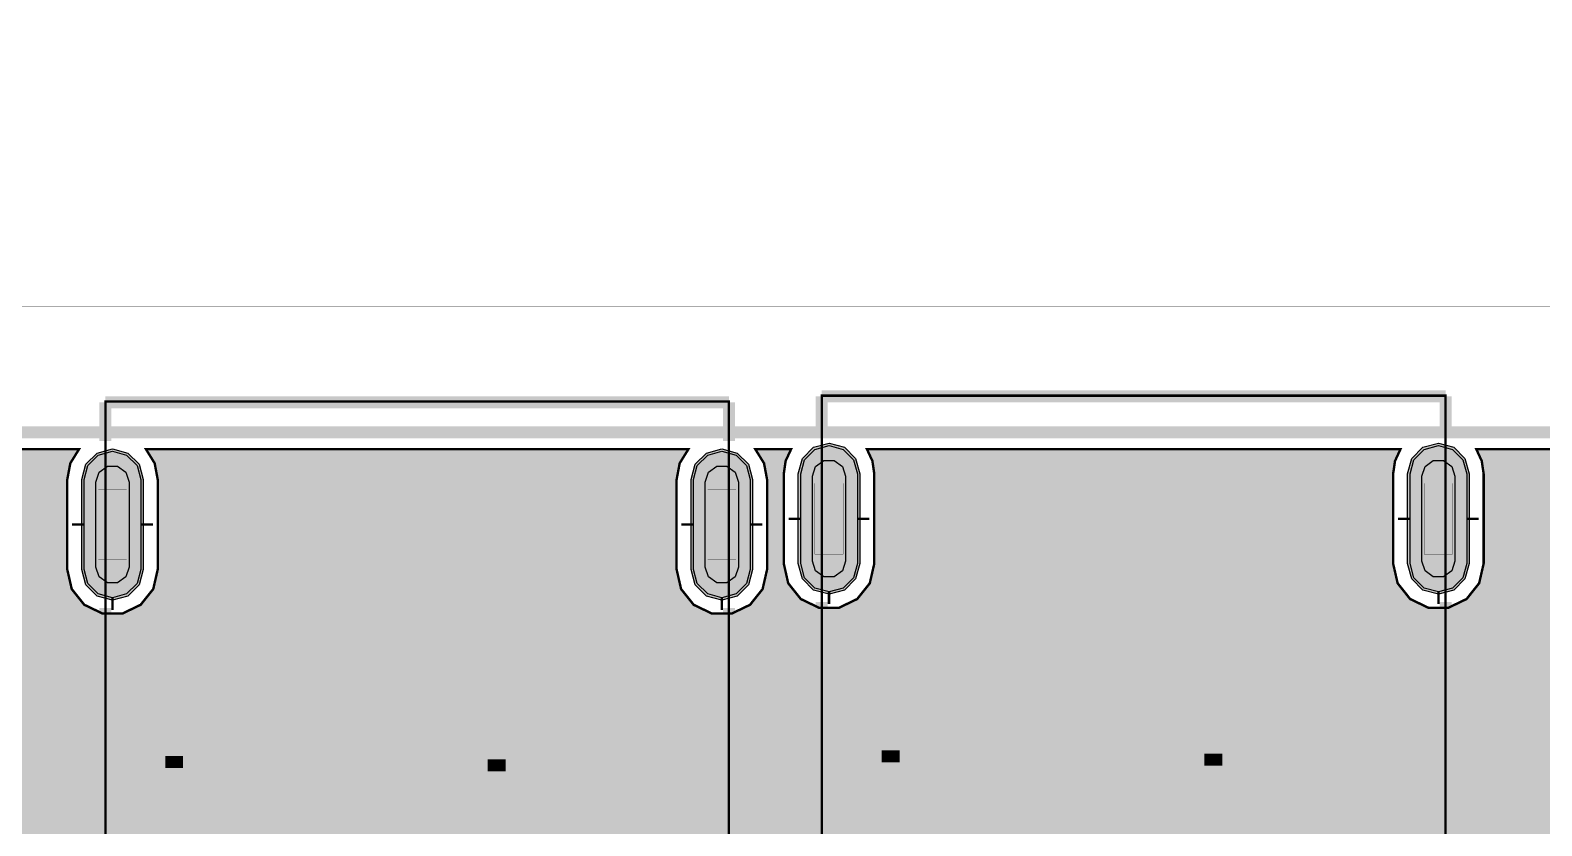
# Model space of a CAD drawing. Header units: millimetres. Extents: x -12.1 to 83.1, y -3.3 to 43.2.
# Drawn here: x 31.18 to 63.18, y 26.34 to 43.18 of the extents above; entities that cross this region are included whole.
import ezdxf

# ---------------------------------------------------------------- set-up
doc = ezdxf.new("R2010")
doc.units = ezdxf.units.MM
doc.header["$MEASUREMENT"] = 0
for name, color, linetype, true_color in [('Board-Outline-Layer', 7, 'Continuous', 0xff00ff), ('Bottom-Layer', 7, 'Continuous', 0x0000ff), ('Bottom-Paste-Mask-Layer', 7, 'Continuous', 0x800000), ('Bottom-Solder-Mask-Layer', 7, 'Continuous', 0xaa00ff), ('Component-Shape-Layer', 7, 'Continuous', 0x00cccc), ('Hole-Layer', 7, 'Continuous', 0x222222), ('Multi-Layer', 7, 'Continuous', 0xc0c0c0), ('Pin-Soldering-Layer', 7, 'Continuous', 0xcc9999), ('Top-Layer', 7, 'Continuous', 0xff0000), ('Top-Paste-Mask-Layer', 7, 'Continuous', 0x808080), ('Top-Silkscreen-Layer', 7, 'Continuous', 0xffcc00), ('Top-Solder-Mask-Layer', 7, 'Continuous', 0x800080)]:
    doc.layers.add(name, color=color, linetype=linetype, true_color=true_color)

msp = doc.modelspace()

# ---------------------------------------------------------------- hatches: boundary and pattern name
at = {"layer": 'Bottom-Layer'}
for points in [[(16.161, 34.313), (16.194, 34.313), (16.052, 34.042), (16.003, 33.74), (16.003, 31.84), (16.098, 31.424), (16.364, 31.091), (16.748, 30.906), (17.175, 30.906), (17.559, 31.091), (17.825, 31.424), (17.92, 31.84), (17.92, 33.74), (17.871, 34.042), (17.73, 34.313), (29.094, 34.313), (28.952, 34.042), (28.904, 33.74), (28.904, 31.84), (28.998, 31.424), (29.264, 31.091), (29.649, 30.906), (30.075, 30.906), (30.459, 31.091), (30.725, 31.424), (30.82, 31.84), (30.82, 33.74), (30.771, 34.042), (30.63, 34.313), (32.213, 34.313), (32.027, 34.013), (31.962, 33.666), (31.962, 31.766), (32.057, 31.35), (32.323, 31.017), (32.707, 30.832), (33.133, 30.832), (33.517, 31.017), (33.783, 31.35), (33.878, 31.766), (33.878, 33.666), (33.813, 34.013), (33.627, 34.313), (45.113, 34.313), (44.927, 34.013), (44.862, 33.666), (44.862, 31.766), (44.957, 31.35), (45.223, 31.017), (45.607, 30.832), (46.033, 30.832), (46.418, 31.017), (46.683, 31.35), (46.778, 31.766), (46.778, 33.666), (46.713, 34.013), (46.527, 34.313), (47.287, 34.313), (47.17, 34.062), (47.131, 33.789), (47.131, 31.889), (47.225, 31.473), (47.491, 31.139), (47.875, 30.954), (48.302, 30.954), (48.686, 31.139), (48.952, 31.473), (49.047, 31.889), (49.047, 33.789), (49.007, 34.062), (48.891, 34.313), (60.187, 34.313), (60.071, 34.062), (60.031, 33.789), (60.031, 31.889), (60.126, 31.473), (60.391, 31.139), (60.776, 30.954), (61.202, 30.954), (61.586, 31.139), (61.852, 31.473), (61.947, 31.889), (61.947, 33.789), (61.907, 34.062), (61.791, 34.313), (63.733, 34.313), (71.016, 27.03), (71.016, 7.641), (65.003, 1.628), (1.232, 1.628), (-3.452, 4.095), (-3.452, 12.562)], [(32.32, 33.666), (32.4, 33.966), (32.62, 34.186), (32.92, 34.266), (33.22, 34.186), (33.44, 33.966), (33.52, 33.666), (33.52, 31.766), (33.44, 31.466), (33.22, 31.246), (32.92, 31.166), (32.62, 31.246), (32.4, 31.466), (32.32, 31.766)], [(45.22, 33.666), (45.301, 33.966), (45.52, 34.186), (45.82, 34.266), (46.12, 34.186), (46.34, 33.966), (46.42, 33.666), (46.42, 31.766), (46.34, 31.466), (46.12, 31.246), (45.82, 31.166), (45.52, 31.246), (45.301, 31.466), (45.22, 31.766)], [(47.489, 33.789), (47.569, 34.089), (47.789, 34.308), (48.089, 34.389), (48.389, 34.308), (48.608, 34.089), (48.689, 33.789), (48.689, 31.889), (48.608, 31.589), (48.389, 31.369), (48.089, 31.289), (47.789, 31.369), (47.569, 31.589), (47.489, 31.889)], [(60.389, 33.789), (60.469, 34.089), (60.689, 34.308), (60.989, 34.389), (61.289, 34.308), (61.508, 34.089), (61.589, 33.789), (61.589, 31.889), (61.508, 31.589), (61.289, 31.369), (60.989, 31.289), (60.689, 31.369), (60.469, 31.589), (60.389, 31.889)]]:
    msp.add_hatch(color=256, dxfattribs=at).paths.add_polyline_path(points)
at = {"layer": 'Bottom-Paste-Mask-Layer'}
for points in [[(32.32, 33.666), (32.4, 33.966), (32.62, 34.186), (32.92, 34.266), (33.22, 34.186), (33.44, 33.966), (33.52, 33.666), (33.52, 31.766), (33.44, 31.466), (33.22, 31.246), (32.92, 31.166), (32.62, 31.246), (32.4, 31.466), (32.32, 31.766)], [(45.22, 33.666), (45.301, 33.966), (45.52, 34.186), (45.82, 34.266), (46.12, 34.186), (46.34, 33.966), (46.42, 33.666), (46.42, 31.766), (46.34, 31.466), (46.12, 31.246), (45.82, 31.166), (45.52, 31.246), (45.301, 31.466), (45.22, 31.766)], [(47.489, 33.789), (47.569, 34.089), (47.789, 34.308), (48.089, 34.389), (48.389, 34.308), (48.608, 34.089), (48.689, 33.789), (48.689, 31.889), (48.608, 31.589), (48.389, 31.369), (48.089, 31.289), (47.789, 31.369), (47.569, 31.589), (47.489, 31.889)], [(60.389, 33.789), (60.469, 34.089), (60.689, 34.308), (60.989, 34.389), (61.289, 34.308), (61.508, 34.089), (61.589, 33.789), (61.589, 31.889), (61.508, 31.589), (61.289, 31.369), (60.989, 31.289), (60.689, 31.369), (60.469, 31.589), (60.389, 31.889)]]:
    msp.add_hatch(color=256, dxfattribs=at).paths.add_polyline_path(points)
at = {"layer": 'Bottom-Solder-Mask-Layer'}
for points in [[(32.269, 33.666), (32.356, 33.991), (32.595, 34.23), (32.92, 34.317), (33.245, 34.23), (33.484, 33.991), (33.571, 33.666), (33.571, 31.766), (33.484, 31.441), (33.245, 31.202), (32.92, 31.115), (32.595, 31.202), (32.356, 31.441), (32.269, 31.766)], [(45.169, 33.666), (45.257, 33.991), (45.495, 34.23), (45.82, 34.317), (46.146, 34.23), (46.384, 33.991), (46.471, 33.666), (46.471, 31.766), (46.384, 31.441), (46.146, 31.202), (45.82, 31.115), (45.495, 31.202), (45.257, 31.441), (45.169, 31.766)], [(47.438, 33.789), (47.525, 34.114), (47.763, 34.352), (48.089, 34.439), (48.414, 34.352), (48.652, 34.114), (48.739, 33.789), (48.739, 31.889), (48.652, 31.563), (48.414, 31.325), (48.089, 31.238), (47.763, 31.325), (47.525, 31.563), (47.438, 31.889)], [(60.338, 33.789), (60.425, 34.114), (60.663, 34.352), (60.989, 34.439), (61.314, 34.352), (61.552, 34.114), (61.64, 33.789), (61.64, 31.889), (61.552, 31.563), (61.314, 31.325), (60.989, 31.238), (60.663, 31.325), (60.425, 31.563), (60.338, 31.889)]]:
    msp.add_hatch(color=256, dxfattribs=at).paths.add_polyline_path(points)
at = {"layer": 'Hole-Layer'}
for points in [[(32.57, 33.616), (32.637, 33.822), (32.812, 33.949), (33.028, 33.949), (33.203, 33.822), (33.27, 33.616), (33.27, 31.816), (33.203, 31.61), (33.028, 31.483), (32.812, 31.483), (32.637, 31.61), (32.57, 31.816)], [(45.47, 33.616), (45.537, 33.822), (45.712, 33.949), (45.928, 33.949), (46.103, 33.822), (46.17, 33.616), (46.17, 31.816), (46.103, 31.61), (45.928, 31.483), (45.712, 31.483), (45.537, 31.61), (45.47, 31.816)], [(47.739, 33.739), (47.806, 33.944), (47.981, 34.071), (48.197, 34.071), (48.372, 33.944), (48.439, 33.739), (48.439, 31.939), (48.372, 31.733), (48.197, 31.606), (47.981, 31.606), (47.806, 31.733), (47.739, 31.939)], [(60.639, 33.739), (60.706, 33.944), (60.881, 34.071), (61.097, 34.071), (61.272, 33.944), (61.339, 33.739), (61.339, 31.939), (61.272, 31.733), (61.097, 31.606), (60.881, 31.606), (60.706, 31.733), (60.639, 31.939)]]:
    msp.add_hatch(color=256, dxfattribs=at).paths.add_polyline_path(points)
at = {"layer": 'Multi-Layer'}
for points in [[(32.32, 33.666), (32.4, 33.966), (32.62, 34.186), (32.92, 34.266), (33.22, 34.186), (33.44, 33.966), (33.52, 33.666), (33.52, 31.766), (33.44, 31.466), (33.22, 31.246), (32.92, 31.166), (32.62, 31.246), (32.4, 31.466), (32.32, 31.766)], [(32.32, 33.666), (32.4, 33.966), (32.62, 34.186), (32.92, 34.266), (33.22, 34.186), (33.44, 33.966), (33.52, 33.666), (33.52, 31.766), (33.44, 31.466), (33.22, 31.246), (32.92, 31.166), (32.62, 31.246), (32.4, 31.466), (32.32, 31.766)], [(32.32, 33.666), (32.4, 33.966), (32.62, 34.186), (32.92, 34.266), (33.22, 34.186), (33.44, 33.966), (33.52, 33.666), (33.52, 31.766), (33.44, 31.466), (33.22, 31.246), (32.92, 31.166), (32.62, 31.246), (32.4, 31.466), (32.32, 31.766)], [(45.22, 33.666), (45.301, 33.966), (45.52, 34.186), (45.82, 34.266), (46.12, 34.186), (46.34, 33.966), (46.42, 33.666), (46.42, 31.766), (46.34, 31.466), (46.12, 31.246), (45.82, 31.166), (45.52, 31.246), (45.301, 31.466), (45.22, 31.766)], [(45.22, 33.666), (45.301, 33.966), (45.52, 34.186), (45.82, 34.266), (46.12, 34.186), (46.34, 33.966), (46.42, 33.666), (46.42, 31.766), (46.34, 31.466), (46.12, 31.246), (45.82, 31.166), (45.52, 31.246), (45.301, 31.466), (45.22, 31.766)], [(45.22, 33.666), (45.301, 33.966), (45.52, 34.186), (45.82, 34.266), (46.12, 34.186), (46.34, 33.966), (46.42, 33.666), (46.42, 31.766), (46.34, 31.466), (46.12, 31.246), (45.82, 31.166), (45.52, 31.246), (45.301, 31.466), (45.22, 31.766)], [(47.489, 33.789), (47.569, 34.089), (47.789, 34.308), (48.089, 34.389), (48.389, 34.308), (48.608, 34.089), (48.689, 33.789), (48.689, 31.889), (48.608, 31.589), (48.389, 31.369), (48.089, 31.289), (47.789, 31.369), (47.569, 31.589), (47.489, 31.889)], [(47.489, 33.789), (47.569, 34.089), (47.789, 34.308), (48.089, 34.389), (48.389, 34.308), (48.608, 34.089), (48.689, 33.789), (48.689, 31.889), (48.608, 31.589), (48.389, 31.369), (48.089, 31.289), (47.789, 31.369), (47.569, 31.589), (47.489, 31.889)], [(47.489, 33.789), (47.569, 34.089), (47.789, 34.308), (48.089, 34.389), (48.389, 34.308), (48.608, 34.089), (48.689, 33.789), (48.689, 31.889), (48.608, 31.589), (48.389, 31.369), (48.089, 31.289), (47.789, 31.369), (47.569, 31.589), (47.489, 31.889)], [(60.389, 33.789), (60.469, 34.089), (60.689, 34.308), (60.989, 34.389), (61.289, 34.308), (61.508, 34.089), (61.589, 33.789), (61.589, 31.889), (61.508, 31.589), (61.289, 31.369), (60.989, 31.289), (60.689, 31.369), (60.469, 31.589), (60.389, 31.889)], [(60.389, 33.789), (60.469, 34.089), (60.689, 34.308), (60.989, 34.389), (61.289, 34.308), (61.508, 34.089), (61.589, 33.789), (61.589, 31.889), (61.508, 31.589), (61.289, 31.369), (60.989, 31.289), (60.689, 31.369), (60.469, 31.589), (60.389, 31.889)], [(60.389, 33.789), (60.469, 34.089), (60.689, 34.308), (60.989, 34.389), (61.289, 34.308), (61.508, 34.089), (61.589, 33.789), (61.589, 31.889), (61.508, 31.589), (61.289, 31.369), (60.989, 31.289), (60.689, 31.369), (60.469, 31.589), (60.389, 31.889)]]:
    msp.add_hatch(color=256, dxfattribs=at).paths.add_polyline_path(points)
at = {"layer": 'Pin-Soldering-Layer'}
for points in [[(33.22, 31.966), (32.62, 31.966), (32.62, 33.466), (33.22, 33.466)], [(33.22, 31.966), (32.62, 31.966), (32.62, 33.466), (33.22, 33.466)], [(46.12, 31.966), (45.52, 31.966), (45.52, 33.466), (46.12, 33.466)], [(46.12, 31.966), (45.52, 31.966), (45.52, 33.466), (46.12, 33.466)], [(48.389, 32.089), (47.789, 32.089), (47.789, 33.589), (48.389, 33.589)], [(48.389, 32.089), (47.789, 32.089), (47.789, 33.589), (48.389, 33.589)], [(61.289, 32.089), (60.689, 32.089), (60.689, 33.589), (61.289, 33.589)], [(61.289, 32.089), (60.689, 32.089), (60.689, 33.589), (61.289, 33.589)]]:
    msp.add_hatch(color=256, dxfattribs=at).paths.add_polyline_path(points)
at = {"layer": 'Top-Layer'}
for points in [[(16.161, 34.313), (16.194, 34.313), (16.052, 34.042), (16.003, 33.74), (16.003, 31.84), (16.098, 31.424), (16.364, 31.091), (16.748, 30.906), (17.175, 30.906), (17.559, 31.091), (17.825, 31.424), (17.92, 31.84), (17.92, 33.74), (17.871, 34.042), (17.73, 34.313), (29.094, 34.313), (28.952, 34.042), (28.904, 33.74), (28.904, 31.84), (28.998, 31.424), (29.264, 31.091), (29.649, 30.906), (30.075, 30.906), (30.459, 31.091), (30.725, 31.424), (30.82, 31.84), (30.82, 33.74), (30.771, 34.042), (30.63, 34.313), (32.213, 34.313), (32.027, 34.013), (31.962, 33.666), (31.962, 31.766), (32.057, 31.35), (32.323, 31.017), (32.707, 30.832), (33.133, 30.832), (33.517, 31.017), (33.783, 31.35), (33.878, 31.766), (33.878, 33.666), (33.813, 34.013), (33.627, 34.313), (45.113, 34.313), (44.927, 34.013), (44.862, 33.666), (44.862, 31.766), (44.957, 31.35), (45.223, 31.017), (45.607, 30.832), (46.033, 30.832), (46.418, 31.017), (46.683, 31.35), (46.778, 31.766), (46.778, 33.666), (46.713, 34.013), (46.527, 34.313), (47.287, 34.313), (47.17, 34.062), (47.131, 33.789), (47.131, 31.889), (47.225, 31.473), (47.491, 31.139), (47.875, 30.954), (48.302, 30.954), (48.686, 31.139), (48.952, 31.473), (49.047, 31.889), (49.047, 33.789), (49.007, 34.062), (48.891, 34.313), (60.187, 34.313), (60.071, 34.062), (60.031, 33.789), (60.031, 31.889), (60.126, 31.473), (60.391, 31.139), (60.776, 30.954), (61.202, 30.954), (61.586, 31.139), (61.852, 31.473), (61.947, 31.889), (61.947, 33.789), (61.907, 34.062), (61.791, 34.313), (63.733, 34.313), (71.016, 27.03), (71.016, 7.641), (65.003, 1.628), (1.232, 1.628), (-3.452, 4.095), (-3.452, 12.562)], [(32.32, 33.666), (32.4, 33.966), (32.62, 34.186), (32.92, 34.266), (33.22, 34.186), (33.44, 33.966), (33.52, 33.666), (33.52, 31.766), (33.44, 31.466), (33.22, 31.246), (32.92, 31.166), (32.62, 31.246), (32.4, 31.466), (32.32, 31.766)], [(45.22, 33.666), (45.301, 33.966), (45.52, 34.186), (45.82, 34.266), (46.12, 34.186), (46.34, 33.966), (46.42, 33.666), (46.42, 31.766), (46.34, 31.466), (46.12, 31.246), (45.82, 31.166), (45.52, 31.246), (45.301, 31.466), (45.22, 31.766)], [(47.489, 33.789), (47.569, 34.089), (47.789, 34.308), (48.089, 34.389), (48.389, 34.308), (48.608, 34.089), (48.689, 33.789), (48.689, 31.889), (48.608, 31.589), (48.389, 31.369), (48.089, 31.289), (47.789, 31.369), (47.569, 31.589), (47.489, 31.889)], [(60.389, 33.789), (60.469, 34.089), (60.689, 34.308), (60.989, 34.389), (61.289, 34.308), (61.508, 34.089), (61.589, 33.789), (61.589, 31.889), (61.508, 31.589), (61.289, 31.369), (60.989, 31.289), (60.689, 31.369), (60.469, 31.589), (60.389, 31.889)]]:
    msp.add_hatch(color=256, dxfattribs=at).paths.add_polyline_path(points)
at = {"layer": 'Top-Paste-Mask-Layer'}
for points in [[(33.52, 31.766), (33.44, 31.466), (33.22, 31.246), (32.92, 31.166), (32.62, 31.246), (32.4, 31.466), (32.32, 31.766), (32.32, 33.666), (32.4, 33.966), (32.62, 34.186), (32.92, 34.266), (33.22, 34.186), (33.44, 33.966), (33.52, 33.666)], [(32.32, 33.666), (32.4, 33.966), (32.62, 34.186), (32.92, 34.266), (33.22, 34.186), (33.44, 33.966), (33.52, 33.666), (33.52, 31.766), (33.44, 31.466), (33.22, 31.246), (32.92, 31.166), (32.62, 31.246), (32.4, 31.466), (32.32, 31.766)], [(33.52, 31.766), (33.44, 31.466), (33.22, 31.246), (32.92, 31.166), (32.62, 31.246), (32.4, 31.466), (32.32, 31.766), (32.32, 33.666), (32.4, 33.966), (32.62, 34.186), (32.92, 34.266), (33.22, 34.186), (33.44, 33.966), (33.52, 33.666)], [(46.42, 31.766), (46.34, 31.466), (46.12, 31.246), (45.82, 31.166), (45.52, 31.246), (45.301, 31.466), (45.22, 31.766), (45.22, 33.666), (45.301, 33.966), (45.52, 34.186), (45.82, 34.266), (46.12, 34.186), (46.34, 33.966), (46.42, 33.666)], [(45.22, 33.666), (45.301, 33.966), (45.52, 34.186), (45.82, 34.266), (46.12, 34.186), (46.34, 33.966), (46.42, 33.666), (46.42, 31.766), (46.34, 31.466), (46.12, 31.246), (45.82, 31.166), (45.52, 31.246), (45.301, 31.466), (45.22, 31.766)], [(46.42, 31.766), (46.34, 31.466), (46.12, 31.246), (45.82, 31.166), (45.52, 31.246), (45.301, 31.466), (45.22, 31.766), (45.22, 33.666), (45.301, 33.966), (45.52, 34.186), (45.82, 34.266), (46.12, 34.186), (46.34, 33.966), (46.42, 33.666)], [(48.689, 31.889), (48.608, 31.589), (48.389, 31.369), (48.089, 31.289), (47.789, 31.369), (47.569, 31.589), (47.489, 31.889), (47.489, 33.789), (47.569, 34.089), (47.789, 34.308), (48.089, 34.389), (48.389, 34.308), (48.608, 34.089), (48.689, 33.789)], [(47.489, 33.789), (47.569, 34.089), (47.789, 34.308), (48.089, 34.389), (48.389, 34.308), (48.608, 34.089), (48.689, 33.789), (48.689, 31.889), (48.608, 31.589), (48.389, 31.369), (48.089, 31.289), (47.789, 31.369), (47.569, 31.589), (47.489, 31.889)], [(48.689, 31.889), (48.608, 31.589), (48.389, 31.369), (48.089, 31.289), (47.789, 31.369), (47.569, 31.589), (47.489, 31.889), (47.489, 33.789), (47.569, 34.089), (47.789, 34.308), (48.089, 34.389), (48.389, 34.308), (48.608, 34.089), (48.689, 33.789)], [(61.589, 31.889), (61.508, 31.589), (61.289, 31.369), (60.989, 31.289), (60.689, 31.369), (60.469, 31.589), (60.389, 31.889), (60.389, 33.789), (60.469, 34.089), (60.689, 34.308), (60.989, 34.389), (61.289, 34.308), (61.508, 34.089), (61.589, 33.789)], [(60.389, 33.789), (60.469, 34.089), (60.689, 34.308), (60.989, 34.389), (61.289, 34.308), (61.508, 34.089), (61.589, 33.789), (61.589, 31.889), (61.508, 31.589), (61.289, 31.369), (60.989, 31.289), (60.689, 31.369), (60.469, 31.589), (60.389, 31.889)], [(61.589, 31.889), (61.508, 31.589), (61.289, 31.369), (60.989, 31.289), (60.689, 31.369), (60.469, 31.589), (60.389, 31.889), (60.389, 33.789), (60.469, 34.089), (60.689, 34.308), (60.989, 34.389), (61.289, 34.308), (61.508, 34.089), (61.589, 33.789)]]:
    msp.add_hatch(color=256, dxfattribs=at).paths.add_polyline_path(points)
at = {"layer": 'Top-Solder-Mask-Layer'}
for points in [[(32.269, 33.666), (32.356, 33.991), (32.595, 34.23), (32.92, 34.317), (33.245, 34.23), (33.484, 33.991), (33.571, 33.666), (33.571, 31.766), (33.484, 31.441), (33.245, 31.202), (32.92, 31.115), (32.595, 31.202), (32.356, 31.441), (32.269, 31.766)], [(45.169, 33.666), (45.257, 33.991), (45.495, 34.23), (45.82, 34.317), (46.146, 34.23), (46.384, 33.991), (46.471, 33.666), (46.471, 31.766), (46.384, 31.441), (46.146, 31.202), (45.82, 31.115), (45.495, 31.202), (45.257, 31.441), (45.169, 31.766)], [(47.438, 33.789), (47.525, 34.114), (47.763, 34.352), (48.089, 34.439), (48.414, 34.352), (48.652, 34.114), (48.739, 33.789), (48.739, 31.889), (48.652, 31.563), (48.414, 31.325), (48.089, 31.238), (47.763, 31.325), (47.525, 31.563), (47.438, 31.889)], [(60.338, 33.789), (60.425, 34.114), (60.663, 34.352), (60.989, 34.439), (61.314, 34.352), (61.552, 34.114), (61.64, 33.789), (61.64, 31.889), (61.552, 31.563), (61.314, 31.325), (60.989, 31.238), (60.663, 31.325), (60.425, 31.563), (60.338, 31.889)]]:
    msp.add_hatch(color=256, dxfattribs=at).paths.add_polyline_path(points)

# ---------------------------------------------------------------- linework, layer by layer
at = {"layer": 'Board-Outline-Layer', "const_width": 0.254}
msp.add_lwpolyline([(1.143, 1.27), (-3.81, 3.878), (-3.81, 12.7), (16.002, 34.671), (63.881, 34.671), (71.374, 27.178), (71.374, 7.493), (65.151, 1.27)], close=True, dxfattribs=at)
at = {"layer": 'Bottom-Layer', "const_width": 0.00508}
msp.add_lwpolyline([(-7.493, -2.159), (-7.493, 37.338), (78.105, 37.338), (78.105, -2.159)], close=True, dxfattribs=at)
at = {"layer": 'Bottom-Layer', "const_width": 0.0508}
for points in [[(30.63, 34.313), (32.213, 34.313), (32.027, 34.013), (31.962, 33.666), (31.962, 31.766), (32.057, 31.35), (32.323, 31.017), (32.707, 30.832), (33.133, 30.832), (33.517, 31.017), (33.783, 31.35), (33.878, 31.766), (33.878, 33.666), (33.813, 34.013), (33.627, 34.313), (45.113, 34.313), (44.927, 34.013), (44.862, 33.666), (44.862, 31.766), (44.957, 31.35), (45.223, 31.017), (45.607, 30.832), (46.033, 30.832), (46.418, 31.017), (46.683, 31.35), (46.778, 31.766), (46.778, 33.666), (46.713, 34.013), (46.527, 34.313), (47.287, 34.313), (47.17, 34.062), (47.131, 33.789), (47.131, 31.889), (47.225, 31.473), (47.491, 31.139), (47.875, 30.954), (48.302, 30.954), (48.686, 31.139), (48.952, 31.473), (49.047, 31.889), (49.047, 33.789), (49.007, 34.062), (48.891, 34.313), (60.187, 34.313), (60.071, 34.062), (60.031, 33.789), (60.031, 31.889), (60.126, 31.473), (60.391, 31.139), (60.776, 30.954), (61.202, 30.954), (61.586, 31.139), (61.852, 31.473), (61.947, 31.889), (61.947, 33.789), (61.907, 34.062), (61.791, 34.313), (63.733, 34.313)], [(32.323, 32.716), (32.063, 32.716)], [(33.517, 32.716), (33.777, 32.716)], [(45.223, 32.716), (44.964, 32.716)], [(46.418, 32.716), (46.677, 32.716)], [(47.491, 32.839), (47.232, 32.839)], [(48.686, 32.839), (48.945, 32.839)], [(60.391, 32.839), (60.132, 32.839)], [(61.586, 32.839), (61.845, 32.839)], [(32.92, 31.169), (32.92, 30.909)], [(45.82, 31.169), (45.82, 30.909)], [(48.089, 31.291), (48.089, 31.032)], [(60.989, 31.291), (60.989, 31.032)]]:
    msp.add_lwpolyline(points, dxfattribs=at)
at = {"layer": 'Bottom-Layer'}
for points in [[(32.32, 33.666), (32.4, 33.966), (32.62, 34.186), (32.92, 34.266), (33.22, 34.186), (33.44, 33.966), (33.52, 33.666), (33.52, 31.766), (33.44, 31.466), (33.22, 31.246), (32.92, 31.166), (32.62, 31.246), (32.4, 31.466), (32.32, 31.766)], [(45.22, 33.666), (45.301, 33.966), (45.52, 34.186), (45.82, 34.266), (46.12, 34.186), (46.34, 33.966), (46.42, 33.666), (46.42, 31.766), (46.34, 31.466), (46.12, 31.246), (45.82, 31.166), (45.52, 31.246), (45.301, 31.466), (45.22, 31.766)], [(47.489, 33.789), (47.569, 34.089), (47.789, 34.308), (48.089, 34.389), (48.389, 34.308), (48.608, 34.089), (48.689, 33.789), (48.689, 31.889), (48.608, 31.589), (48.389, 31.369), (48.089, 31.289), (47.789, 31.369), (47.569, 31.589), (47.489, 31.889)], [(60.389, 33.789), (60.469, 34.089), (60.689, 34.308), (60.989, 34.389), (61.289, 34.308), (61.508, 34.089), (61.589, 33.789), (61.589, 31.889), (61.508, 31.589), (61.289, 31.369), (60.989, 31.289), (60.689, 31.369), (60.469, 31.589), (60.389, 31.889)]]:
    msp.add_lwpolyline(points, close=True, dxfattribs=at)
at = {"layer": 'Bottom-Paste-Mask-Layer'}
for points in [[(32.32, 33.666), (32.4, 33.966), (32.62, 34.186), (32.92, 34.266), (33.22, 34.186), (33.44, 33.966), (33.52, 33.666), (33.52, 31.766), (33.44, 31.466), (33.22, 31.246), (32.92, 31.166), (32.62, 31.246), (32.4, 31.466), (32.32, 31.766)], [(45.22, 33.666), (45.301, 33.966), (45.52, 34.186), (45.82, 34.266), (46.12, 34.186), (46.34, 33.966), (46.42, 33.666), (46.42, 31.766), (46.34, 31.466), (46.12, 31.246), (45.82, 31.166), (45.52, 31.246), (45.301, 31.466), (45.22, 31.766)], [(47.489, 33.789), (47.569, 34.089), (47.789, 34.308), (48.089, 34.389), (48.389, 34.308), (48.608, 34.089), (48.689, 33.789), (48.689, 31.889), (48.608, 31.589), (48.389, 31.369), (48.089, 31.289), (47.789, 31.369), (47.569, 31.589), (47.489, 31.889)], [(60.389, 33.789), (60.469, 34.089), (60.689, 34.308), (60.989, 34.389), (61.289, 34.308), (61.508, 34.089), (61.589, 33.789), (61.589, 31.889), (61.508, 31.589), (61.289, 31.369), (60.989, 31.289), (60.689, 31.369), (60.469, 31.589), (60.389, 31.889)]]:
    msp.add_lwpolyline(points, close=True, dxfattribs=at)
at = {"layer": 'Bottom-Solder-Mask-Layer'}
for points in [[(32.269, 33.666), (32.356, 33.991), (32.595, 34.23), (32.92, 34.317), (33.245, 34.23), (33.484, 33.991), (33.571, 33.666), (33.571, 31.766), (33.484, 31.441), (33.245, 31.202), (32.92, 31.115), (32.595, 31.202), (32.356, 31.441), (32.269, 31.766)], [(45.169, 33.666), (45.257, 33.991), (45.495, 34.23), (45.82, 34.317), (46.146, 34.23), (46.384, 33.991), (46.471, 33.666), (46.471, 31.766), (46.384, 31.441), (46.146, 31.202), (45.82, 31.115), (45.495, 31.202), (45.257, 31.441), (45.169, 31.766)], [(47.438, 33.789), (47.525, 34.114), (47.763, 34.352), (48.089, 34.439), (48.414, 34.352), (48.652, 34.114), (48.739, 33.789), (48.739, 31.889), (48.652, 31.563), (48.414, 31.325), (48.089, 31.238), (47.763, 31.325), (47.525, 31.563), (47.438, 31.889)], [(60.338, 33.789), (60.425, 34.114), (60.663, 34.352), (60.989, 34.439), (61.314, 34.352), (61.552, 34.114), (61.64, 33.789), (61.64, 31.889), (61.552, 31.563), (61.314, 31.325), (60.989, 31.238), (60.663, 31.325), (60.425, 31.563), (60.338, 31.889)]]:
    msp.add_lwpolyline(points, close=True, dxfattribs=at)
at = {"layer": 'Component-Shape-Layer', "const_width": 0.0508}
for points in [[(32.77, 35.321), (45.97, 35.321), (45.97, 25.321), (32.77, 25.321)], [(32.77, 35.321), (45.97, 35.321), (45.97, 25.321), (32.77, 25.321)], [(47.939, 35.444), (61.139, 35.444), (61.139, 25.444), (47.939, 25.444)], [(47.939, 35.444), (61.139, 35.444), (61.139, 25.444), (47.939, 25.444)]]:
    msp.add_lwpolyline(points, close=True, dxfattribs=at)
at = {"layer": 'Hole-Layer'}
for points in [[(32.57, 33.616), (32.637, 33.822), (32.812, 33.949), (33.028, 33.949), (33.203, 33.822), (33.27, 33.616), (33.27, 31.816), (33.203, 31.61), (33.028, 31.483), (32.812, 31.483), (32.637, 31.61), (32.57, 31.816)], [(45.47, 33.616), (45.537, 33.822), (45.712, 33.949), (45.928, 33.949), (46.103, 33.822), (46.17, 33.616), (46.17, 31.816), (46.103, 31.61), (45.928, 31.483), (45.712, 31.483), (45.537, 31.61), (45.47, 31.816)], [(47.739, 33.739), (47.806, 33.944), (47.981, 34.071), (48.197, 34.071), (48.372, 33.944), (48.439, 33.739), (48.439, 31.939), (48.372, 31.733), (48.197, 31.606), (47.981, 31.606), (47.806, 31.733), (47.739, 31.939)], [(60.639, 33.739), (60.706, 33.944), (60.881, 34.071), (61.097, 34.071), (61.272, 33.944), (61.339, 33.739), (61.339, 31.939), (61.272, 31.733), (61.097, 31.606), (60.881, 31.606), (60.706, 31.733), (60.639, 31.939)]]:
    msp.add_lwpolyline(points, close=True, dxfattribs=at)
at = {"layer": 'Multi-Layer'}
for points in [[(32.32, 33.666), (32.4, 33.966), (32.62, 34.186), (32.92, 34.266), (33.22, 34.186), (33.44, 33.966), (33.52, 33.666), (33.52, 31.766), (33.44, 31.466), (33.22, 31.246), (32.92, 31.166), (32.62, 31.246), (32.4, 31.466), (32.32, 31.766)], [(32.32, 33.666), (32.4, 33.966), (32.62, 34.186), (32.92, 34.266), (33.22, 34.186), (33.44, 33.966), (33.52, 33.666), (33.52, 31.766), (33.44, 31.466), (33.22, 31.246), (32.92, 31.166), (32.62, 31.246), (32.4, 31.466), (32.32, 31.766)], [(32.32, 33.666), (32.4, 33.966), (32.62, 34.186), (32.92, 34.266), (33.22, 34.186), (33.44, 33.966), (33.52, 33.666), (33.52, 31.766), (33.44, 31.466), (33.22, 31.246), (32.92, 31.166), (32.62, 31.246), (32.4, 31.466), (32.32, 31.766)], [(45.22, 33.666), (45.301, 33.966), (45.52, 34.186), (45.82, 34.266), (46.12, 34.186), (46.34, 33.966), (46.42, 33.666), (46.42, 31.766), (46.34, 31.466), (46.12, 31.246), (45.82, 31.166), (45.52, 31.246), (45.301, 31.466), (45.22, 31.766)], [(45.22, 33.666), (45.301, 33.966), (45.52, 34.186), (45.82, 34.266), (46.12, 34.186), (46.34, 33.966), (46.42, 33.666), (46.42, 31.766), (46.34, 31.466), (46.12, 31.246), (45.82, 31.166), (45.52, 31.246), (45.301, 31.466), (45.22, 31.766)], [(45.22, 33.666), (45.301, 33.966), (45.52, 34.186), (45.82, 34.266), (46.12, 34.186), (46.34, 33.966), (46.42, 33.666), (46.42, 31.766), (46.34, 31.466), (46.12, 31.246), (45.82, 31.166), (45.52, 31.246), (45.301, 31.466), (45.22, 31.766)], [(47.489, 33.789), (47.569, 34.089), (47.789, 34.308), (48.089, 34.389), (48.389, 34.308), (48.608, 34.089), (48.689, 33.789), (48.689, 31.889), (48.608, 31.589), (48.389, 31.369), (48.089, 31.289), (47.789, 31.369), (47.569, 31.589), (47.489, 31.889)], [(47.489, 33.789), (47.569, 34.089), (47.789, 34.308), (48.089, 34.389), (48.389, 34.308), (48.608, 34.089), (48.689, 33.789), (48.689, 31.889), (48.608, 31.589), (48.389, 31.369), (48.089, 31.289), (47.789, 31.369), (47.569, 31.589), (47.489, 31.889)], [(47.489, 33.789), (47.569, 34.089), (47.789, 34.308), (48.089, 34.389), (48.389, 34.308), (48.608, 34.089), (48.689, 33.789), (48.689, 31.889), (48.608, 31.589), (48.389, 31.369), (48.089, 31.289), (47.789, 31.369), (47.569, 31.589), (47.489, 31.889)], [(60.389, 33.789), (60.469, 34.089), (60.689, 34.308), (60.989, 34.389), (61.289, 34.308), (61.508, 34.089), (61.589, 33.789), (61.589, 31.889), (61.508, 31.589), (61.289, 31.369), (60.989, 31.289), (60.689, 31.369), (60.469, 31.589), (60.389, 31.889)], [(60.389, 33.789), (60.469, 34.089), (60.689, 34.308), (60.989, 34.389), (61.289, 34.308), (61.508, 34.089), (61.589, 33.789), (61.589, 31.889), (61.508, 31.589), (61.289, 31.369), (60.989, 31.289), (60.689, 31.369), (60.469, 31.589), (60.389, 31.889)], [(60.389, 33.789), (60.469, 34.089), (60.689, 34.308), (60.989, 34.389), (61.289, 34.308), (61.508, 34.089), (61.589, 33.789), (61.589, 31.889), (61.508, 31.589), (61.289, 31.369), (60.989, 31.289), (60.689, 31.369), (60.469, 31.589), (60.389, 31.889)]]:
    msp.add_lwpolyline(points, close=True, dxfattribs=at)
at = {"layer": 'Pin-Soldering-Layer', "const_width": 0.00508}
for points in [[(33.22, 31.966), (32.62, 31.966), (32.62, 33.466), (33.22, 33.466)], [(33.22, 31.966), (32.62, 31.966), (32.62, 33.466), (33.22, 33.466)], [(46.12, 31.966), (45.52, 31.966), (45.52, 33.466), (46.12, 33.466)], [(46.12, 31.966), (45.52, 31.966), (45.52, 33.466), (46.12, 33.466)], [(48.389, 32.089), (47.789, 32.089), (47.789, 33.589), (48.389, 33.589)], [(48.389, 32.089), (47.789, 32.089), (47.789, 33.589), (48.389, 33.589)], [(61.289, 32.089), (60.689, 32.089), (60.689, 33.589), (61.289, 33.589)], [(61.289, 32.089), (60.689, 32.089), (60.689, 33.589), (61.289, 33.589)]]:
    msp.add_lwpolyline(points, close=True, dxfattribs=at)
at = {"layer": 'Top-Layer', "const_width": 0.00508}
msp.add_lwpolyline([(-12.065, -3.302), (-12.065, 43.18), (83.058, 43.18), (83.058, -3.302)], close=True, dxfattribs=at)
at = {"layer": 'Top-Layer', "const_width": 0.0508}
msp.add_lwpolyline([(30.63, 34.313), (32.213, 34.313), (32.027, 34.013), (31.962, 33.666), (31.962, 31.766), (32.057, 31.35), (32.323, 31.017), (32.707, 30.832), (33.133, 30.832), (33.517, 31.017), (33.783, 31.35), (33.878, 31.766), (33.878, 33.666), (33.813, 34.013), (33.627, 34.313), (45.113, 34.313), (44.927, 34.013), (44.862, 33.666), (44.862, 31.766), (44.957, 31.35), (45.223, 31.017), (45.607, 30.832), (46.033, 30.832), (46.418, 31.017), (46.683, 31.35), (46.778, 31.766), (46.778, 33.666), (46.713, 34.013), (46.527, 34.313), (47.287, 34.313), (47.17, 34.062), (47.131, 33.789), (47.131, 31.889), (47.225, 31.473), (47.491, 31.139), (47.875, 30.954), (48.302, 30.954), (48.686, 31.139), (48.952, 31.473), (49.047, 31.889), (49.047, 33.789), (49.007, 34.062), (48.891, 34.313), (60.187, 34.313), (60.071, 34.062), (60.031, 33.789), (60.031, 31.889), (60.126, 31.473), (60.391, 31.139), (60.776, 30.954), (61.202, 30.954), (61.586, 31.139), (61.852, 31.473), (61.947, 31.889), (61.947, 33.789), (61.907, 34.062), (61.791, 34.313), (63.733, 34.313)], dxfattribs=at)
at = {"layer": 'Top-Layer'}
for points in [[(32.32, 33.666), (32.4, 33.966), (32.62, 34.186), (32.92, 34.266), (33.22, 34.186), (33.44, 33.966), (33.52, 33.666), (33.52, 31.766), (33.44, 31.466), (33.22, 31.246), (32.92, 31.166), (32.62, 31.246), (32.4, 31.466), (32.32, 31.766)], [(45.22, 33.666), (45.301, 33.966), (45.52, 34.186), (45.82, 34.266), (46.12, 34.186), (46.34, 33.966), (46.42, 33.666), (46.42, 31.766), (46.34, 31.466), (46.12, 31.246), (45.82, 31.166), (45.52, 31.246), (45.301, 31.466), (45.22, 31.766)], [(47.489, 33.789), (47.569, 34.089), (47.789, 34.308), (48.089, 34.389), (48.389, 34.308), (48.608, 34.089), (48.689, 33.789), (48.689, 31.889), (48.608, 31.589), (48.389, 31.369), (48.089, 31.289), (47.789, 31.369), (47.569, 31.589), (47.489, 31.889)], [(60.389, 33.789), (60.469, 34.089), (60.689, 34.308), (60.989, 34.389), (61.289, 34.308), (61.508, 34.089), (61.589, 33.789), (61.589, 31.889), (61.508, 31.589), (61.289, 31.369), (60.989, 31.289), (60.689, 31.369), (60.469, 31.589), (60.389, 31.889)]]:
    msp.add_lwpolyline(points, close=True, dxfattribs=at)
at = {"layer": 'Top-Paste-Mask-Layer', "const_width": 0.00508}
for points in [[(33.52, 31.766), (33.44, 31.466), (33.22, 31.246), (32.92, 31.166), (32.62, 31.246), (32.4, 31.466), (32.32, 31.766), (32.32, 33.666), (32.4, 33.966), (32.62, 34.186), (32.92, 34.266), (33.22, 34.186), (33.44, 33.966), (33.52, 33.666)], [(33.52, 31.766), (33.44, 31.466), (33.22, 31.246), (32.92, 31.166), (32.62, 31.246), (32.4, 31.466), (32.32, 31.766), (32.32, 33.666), (32.4, 33.966), (32.62, 34.186), (32.92, 34.266), (33.22, 34.186), (33.44, 33.966), (33.52, 33.666)], [(46.42, 31.766), (46.34, 31.466), (46.12, 31.246), (45.82, 31.166), (45.52, 31.246), (45.301, 31.466), (45.22, 31.766), (45.22, 33.666), (45.301, 33.966), (45.52, 34.186), (45.82, 34.266), (46.12, 34.186), (46.34, 33.966), (46.42, 33.666)], [(46.42, 31.766), (46.34, 31.466), (46.12, 31.246), (45.82, 31.166), (45.52, 31.246), (45.301, 31.466), (45.22, 31.766), (45.22, 33.666), (45.301, 33.966), (45.52, 34.186), (45.82, 34.266), (46.12, 34.186), (46.34, 33.966), (46.42, 33.666)], [(48.689, 31.889), (48.608, 31.589), (48.389, 31.369), (48.089, 31.289), (47.789, 31.369), (47.569, 31.589), (47.489, 31.889), (47.489, 33.789), (47.569, 34.089), (47.789, 34.308), (48.089, 34.389), (48.389, 34.308), (48.608, 34.089), (48.689, 33.789)], [(48.689, 31.889), (48.608, 31.589), (48.389, 31.369), (48.089, 31.289), (47.789, 31.369), (47.569, 31.589), (47.489, 31.889), (47.489, 33.789), (47.569, 34.089), (47.789, 34.308), (48.089, 34.389), (48.389, 34.308), (48.608, 34.089), (48.689, 33.789)], [(61.589, 31.889), (61.508, 31.589), (61.289, 31.369), (60.989, 31.289), (60.689, 31.369), (60.469, 31.589), (60.389, 31.889), (60.389, 33.789), (60.469, 34.089), (60.689, 34.308), (60.989, 34.389), (61.289, 34.308), (61.508, 34.089), (61.589, 33.789)], [(61.589, 31.889), (61.508, 31.589), (61.289, 31.369), (60.989, 31.289), (60.689, 31.369), (60.469, 31.589), (60.389, 31.889), (60.389, 33.789), (60.469, 34.089), (60.689, 34.308), (60.989, 34.389), (61.289, 34.308), (61.508, 34.089), (61.589, 33.789)]]:
    msp.add_lwpolyline(points, close=True, dxfattribs=at)
at = {"layer": 'Top-Paste-Mask-Layer'}
for points in [[(32.32, 33.666), (32.4, 33.966), (32.62, 34.186), (32.92, 34.266), (33.22, 34.186), (33.44, 33.966), (33.52, 33.666), (33.52, 31.766), (33.44, 31.466), (33.22, 31.246), (32.92, 31.166), (32.62, 31.246), (32.4, 31.466), (32.32, 31.766)], [(45.22, 33.666), (45.301, 33.966), (45.52, 34.186), (45.82, 34.266), (46.12, 34.186), (46.34, 33.966), (46.42, 33.666), (46.42, 31.766), (46.34, 31.466), (46.12, 31.246), (45.82, 31.166), (45.52, 31.246), (45.301, 31.466), (45.22, 31.766)], [(47.489, 33.789), (47.569, 34.089), (47.789, 34.308), (48.089, 34.389), (48.389, 34.308), (48.608, 34.089), (48.689, 33.789), (48.689, 31.889), (48.608, 31.589), (48.389, 31.369), (48.089, 31.289), (47.789, 31.369), (47.569, 31.589), (47.489, 31.889)], [(60.389, 33.789), (60.469, 34.089), (60.689, 34.308), (60.989, 34.389), (61.289, 34.308), (61.508, 34.089), (61.589, 33.789), (61.589, 31.889), (61.508, 31.589), (61.289, 31.369), (60.989, 31.289), (60.689, 31.369), (60.469, 31.589), (60.389, 31.889)]]:
    msp.add_lwpolyline(points, close=True, dxfattribs=at)
at = {"layer": 'Top-Silkscreen-Layer', "const_width": 0.254}
for points in [[(61.143, 35.429), (47.935, 35.429)], [(47.935, 35.429), (47.935, 34.605)], [(61.143, 35.429), (47.935, 35.429)], [(47.935, 35.429), (47.935, 34.605)], [(61.143, 34.605), (61.143, 35.429)], [(61.143, 34.605), (61.143, 35.429)], [(45.974, 35.306), (32.766, 35.306)], [(32.766, 35.306), (32.766, 34.483)], [(45.974, 35.306), (32.766, 35.306)], [(32.766, 35.306), (32.766, 34.483)], [(45.974, 34.483), (45.974, 35.306)], [(45.974, 34.483), (45.974, 35.306)], [(49.205, 27.809), (49.553, 33.545)], [(49.205, 27.809), (49.553, 33.545)], [(49.553, 33.545), (52.438, 33.54)], [(49.553, 33.545), (52.438, 33.54)], [(52.438, 33.54), (52.933, 27.805)], [(52.438, 33.54), (52.933, 27.805)], [(56.034, 27.74), (56.389, 33.48)], [(56.034, 27.74), (56.389, 33.48)], [(56.389, 33.48), (59.285, 33.48)], [(56.389, 33.48), (59.285, 33.48)], [(59.285, 33.48), (59.767, 27.74)], [(59.285, 33.48), (59.767, 27.74)], [(34.036, 27.686), (34.384, 33.423)], [(34.036, 27.686), (34.384, 33.423)], [(34.384, 33.423), (37.269, 33.418)], [(34.384, 33.423), (37.269, 33.418)], [(37.269, 33.418), (37.764, 27.683)], [(37.269, 33.418), (37.764, 27.683)], [(40.865, 27.617), (41.22, 33.358)], [(40.865, 27.617), (41.22, 33.358)], [(41.22, 33.358), (44.116, 33.358)], [(41.22, 33.358), (44.116, 33.358)], [(44.116, 33.358), (44.599, 27.617)], [(44.116, 33.358), (44.599, 27.617)], [(34.92, 32.894), (34.446, 28.116)], [(34.92, 32.894), (34.446, 28.116)], [(36.67, 32.905), (34.92, 32.894)], [(36.67, 32.905), (34.92, 32.894)], [(36.745, 32.227), (36.67, 32.905)], [(36.745, 32.227), (36.67, 32.905)], [(50.089, 33.017), (49.615, 28.239)], [(50.089, 33.017), (49.615, 28.239)], [(51.839, 33.028), (50.089, 33.017)], [(51.839, 33.028), (50.089, 33.017)], [(51.914, 32.349), (51.839, 33.028)], [(51.914, 32.349), (51.839, 33.028)], [(57.004, 32.875), (56.415, 27.74)], [(57.004, 32.875), (56.415, 27.74)], [(58.754, 32.875), (57.004, 32.875)], [(58.754, 32.875), (57.004, 32.875)], [(59.259, 27.74), (58.754, 32.875)], [(59.259, 27.74), (58.754, 32.875)], [(41.835, 32.752), (41.246, 27.617)], [(41.835, 32.752), (41.246, 27.617)], [(43.585, 32.752), (41.835, 32.752)], [(43.585, 32.752), (41.835, 32.752)], [(44.091, 27.617), (43.585, 32.752)], [(44.091, 27.617), (43.585, 32.752)], [(37.256, 27.687), (36.745, 32.227)], [(37.256, 27.687), (36.745, 32.227)], [(52.424, 27.809), (51.914, 32.349)], [(52.424, 27.809), (51.914, 32.349)], [(51.961, 31.314), (49.931, 31.314)], [(51.961, 31.314), (49.931, 31.314)], [(32.766, 30.949), (32.766, 25.273)], [(32.766, 30.949), (32.766, 25.273)], [(36.792, 31.191), (34.762, 31.191)], [(36.792, 31.191), (34.762, 31.191)], [(43.673, 31.092), (41.643, 31.092)], [(43.673, 31.092), (41.643, 31.092)], [(45.974, 25.273), (45.974, 30.949)], [(45.974, 25.273), (45.974, 30.949)], [(47.935, 31.072), (47.935, 25.396)], [(47.935, 31.072), (47.935, 25.396)], [(58.842, 31.215), (56.812, 31.215)], [(58.842, 31.215), (56.812, 31.215)], [(61.143, 25.396), (61.143, 31.072)], [(61.143, 25.396), (61.143, 31.072)], [(36.932, 29.981), (34.672, 29.981)], [(36.932, 29.981), (34.672, 29.981)], [(52.101, 30.104), (49.841, 30.104)], [(52.101, 30.104), (49.841, 30.104)], [(58.982, 30.005), (56.722, 30.005)], [(58.982, 30.005), (56.722, 30.005)], [(43.813, 29.882), (41.553, 29.882)], [(43.813, 29.882), (41.553, 29.882)], [(34.446, 28.116), (34.416, 27.686)], [(34.446, 28.116), (34.416, 27.686)], [(49.615, 28.239), (49.585, 27.809)], [(49.615, 28.239), (49.585, 27.809)], [(49.585, 27.809), (49.205, 27.809)], [(49.585, 27.809), (49.205, 27.809)], [(52.933, 27.805), (52.424, 27.809)], [(52.933, 27.805), (52.424, 27.809)], [(56.415, 27.74), (56.034, 27.74)], [(56.415, 27.74), (56.034, 27.74)], [(59.767, 27.74), (59.259, 27.74)], [(59.767, 27.74), (59.259, 27.74)], [(34.416, 27.686), (34.036, 27.686)], [(34.416, 27.686), (34.036, 27.686)], [(37.764, 27.683), (37.256, 27.687)], [(37.764, 27.683), (37.256, 27.687)], [(41.246, 27.617), (40.865, 27.617)], [(41.246, 27.617), (40.865, 27.617)], [(44.599, 27.617), (44.091, 27.617)], [(44.599, 27.617), (44.091, 27.617)]]:
    msp.add_lwpolyline(points, dxfattribs=at)
at = {"layer": 'Top-Solder-Mask-Layer'}
for points in [[(32.269, 33.666), (32.356, 33.991), (32.595, 34.23), (32.92, 34.317), (33.245, 34.23), (33.484, 33.991), (33.571, 33.666), (33.571, 31.766), (33.484, 31.441), (33.245, 31.202), (32.92, 31.115), (32.595, 31.202), (32.356, 31.441), (32.269, 31.766)], [(45.169, 33.666), (45.257, 33.991), (45.495, 34.23), (45.82, 34.317), (46.146, 34.23), (46.384, 33.991), (46.471, 33.666), (46.471, 31.766), (46.384, 31.441), (46.146, 31.202), (45.82, 31.115), (45.495, 31.202), (45.257, 31.441), (45.169, 31.766)], [(47.438, 33.789), (47.525, 34.114), (47.763, 34.352), (48.089, 34.439), (48.414, 34.352), (48.652, 34.114), (48.739, 33.789), (48.739, 31.889), (48.652, 31.563), (48.414, 31.325), (48.089, 31.238), (47.763, 31.325), (47.525, 31.563), (47.438, 31.889)], [(60.338, 33.789), (60.425, 34.114), (60.663, 34.352), (60.989, 34.439), (61.314, 34.352), (61.552, 34.114), (61.64, 33.789), (61.64, 31.889), (61.552, 31.563), (61.314, 31.325), (60.989, 31.238), (60.663, 31.325), (60.425, 31.563), (60.338, 31.889)]]:
    msp.add_lwpolyline(points, close=True, dxfattribs=at)

doc.saveas('drawing.dxf')
